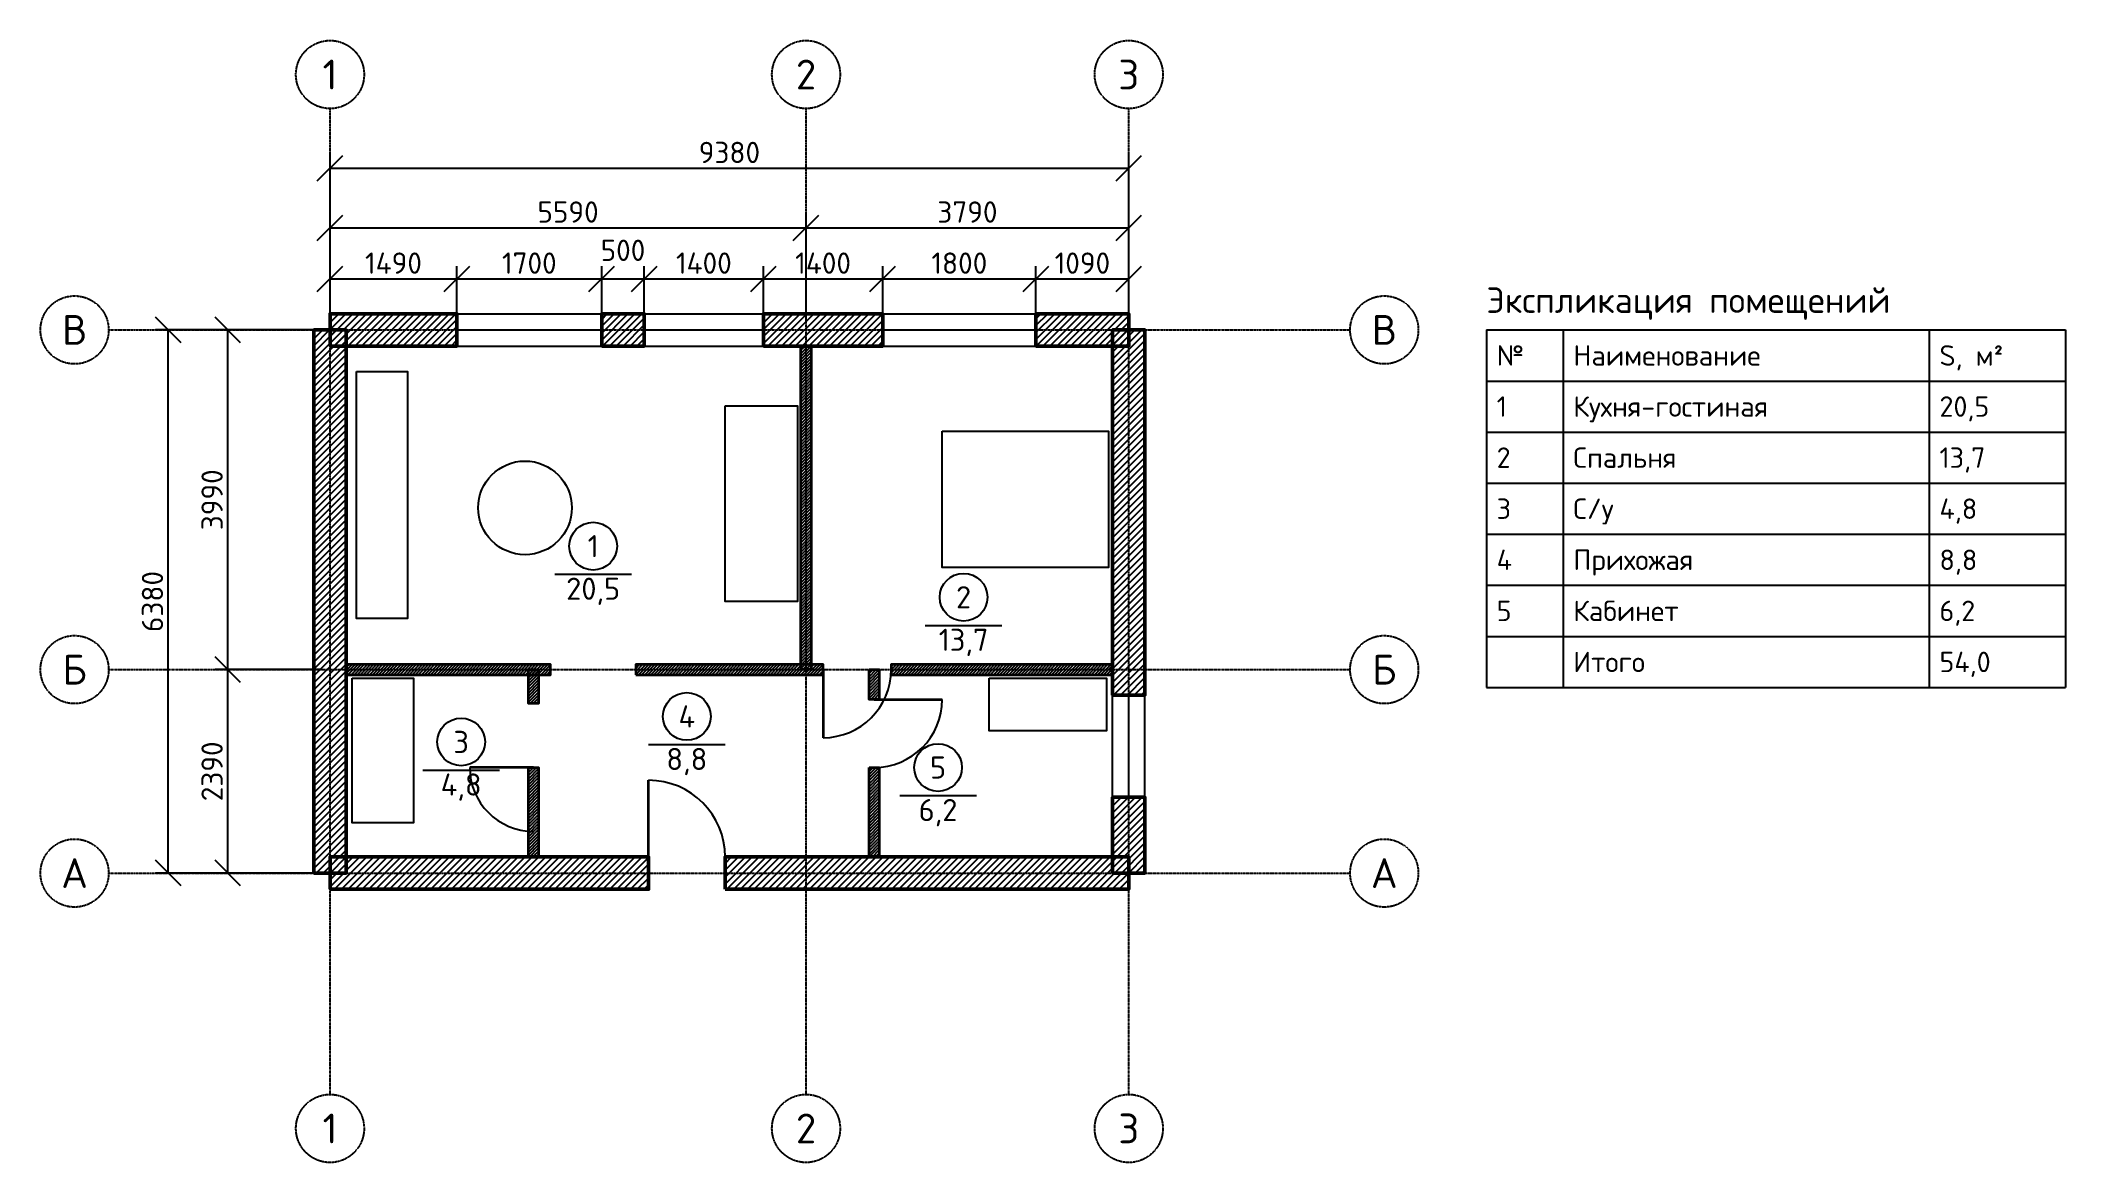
# Model space of a CAD drawing. Header units: millimetres. Extents: x -3590 to 20190, y -3590 to 9590.
import ezdxf
from ezdxf.enums import TextEntityAlignment as Align

# ---------------------------------------------------------------- set-up
doc = ezdxf.new("R2010")
doc.units = ezdxf.units.MM
doc.linetypes.add('CENTER', pattern=[5.08, 3.175, -0.635, 0.635, -0.635])
for name, color, linetype in [('А-МЕБЕЛЬ', 9, 'CONTINUOUS'), ('А-ОКНА', 5, 'CONTINUOUS'), ('А-ОСИ', 1, 'CENTER'), ('А-ПЕРЕГОРОДКИ', 8, 'CONTINUOUS'), ('А-ПРОЁМЫ', 4, 'CONTINUOUS'), ('А-РАЗМЕРЫ', 3, 'CONTINUOUS'), ('А-СТЕНЫ', 7, 'CONTINUOUS'), ('А-ТЕКСТ', 2, 'CONTINUOUS'), ('А-ШТРИХОВКА', 8, 'CONTINUOUS')]:
    doc.layers.add(name, color=color, linetype=linetype)
doc.styles.add('GOST', font='isocpeur.ttf')
doc.dimstyles.new('GOST', dxfattribs={"dimtxt": 250, "dimasz": 150, "dimexe": 150, "dimexo": 100, "dimgap": 60, "dimtad": 1, "dimzin": 12, "dimdsep": 46, "dimtxsty": 'GOST', "dimblk": 'ARCHTICK', "dimtsz": 150, "dimcen": 2.5, "dimclrd": 3, "dimclre": 3, "dimclrt": 3, "dimazin": 3, "dimtfac": 0.5, "dimtmove": 2, "dimatfit": 3})

# ---------------------------------------------------------------- blocks, each defined once
blk = doc.blocks.new('_ARCHTICK')
at = {"color": 0, "linetype": 'BYBLOCK', "const_width": 0.15}
blk.add_lwpolyline([(-0.5, -0.5), (0.5, 0.5)], dxfattribs=at)

msp = doc.modelspace()

# ---------------------------------------------------------------- hatches: boundary and pattern name
at = {"layer": 'А-ШТРИХОВКА'}
h = msp.add_hatch(dxfattribs=at)
h.set_pattern_fill('ANSI31', scale=18)
h.paths.add_polyline_path([(-380, -190), (0, -190), (0, 6190), (-380, 6190)])
h = msp.add_hatch(dxfattribs=at)
h.set_pattern_fill('ANSI31', scale=18)
h.paths.add_polyline_path([(-190, 6000), (1300, 6000), (1300, 6380), (-190, 6380)])
h = msp.add_hatch(dxfattribs=at)
h.set_pattern_fill('ANSI31', scale=18)
h.paths.add_polyline_path([(3000, 6000), (3500, 6000), (3500, 6380), (3000, 6380)])
h = msp.add_hatch(dxfattribs=at)
h.set_pattern_fill('ANSI31', scale=18)
h.paths.add_polyline_path([(4900, 6000), (6300, 6000), (6300, 6380), (4900, 6380)])
h = msp.add_hatch(dxfattribs=at)
h.set_pattern_fill('ANSI31', scale=18)
h.paths.add_polyline_path([(8100, 6000), (9190, 6000), (9190, 6380), (8100, 6380)])
h = msp.add_hatch(dxfattribs=at)
h.set_pattern_fill('ANSI31', scale=18)
h.paths.add_polyline_path([(9000, 1900), (9380, 1900), (9380, 6190), (9000, 6190)])
h = msp.add_hatch(dxfattribs=at)
h.set_pattern_fill('ANSI31', scale=8)
h.paths.add_polyline_path([(5340, 6000), (5460, 6000), (5460, 2200), (5340, 2200)])
h = msp.add_hatch(dxfattribs=at)
h.set_pattern_fill('ANSI31', scale=8)
h.paths.add_polyline_path([(0, 2140), (2400, 2140), (2400, 2260), (0, 2260)])
h = msp.add_hatch(dxfattribs=at)
h.set_pattern_fill('ANSI31', scale=8)
h.paths.add_polyline_path([(2140, 2200), (2260, 2200), (2260, 1800), (2140, 1800)])
h = msp.add_hatch(dxfattribs=at)
h.set_pattern_fill('ANSI31', scale=8)
h.paths.add_polyline_path([(3400, 2140), (5600, 2140), (5600, 2260), (3400, 2260)])
h = msp.add_hatch(dxfattribs=at)
h.set_pattern_fill('ANSI31', scale=8)
h.paths.add_polyline_path([(6140, 2200), (6260, 2200), (6260, 1850), (6140, 1850)])
h = msp.add_hatch(dxfattribs=at)
h.set_pattern_fill('ANSI31', scale=8)
h.paths.add_polyline_path([(6400, 2140), (9000, 2140), (9000, 2260), (6400, 2260)])
h = msp.add_hatch(dxfattribs=at)
h.set_pattern_fill('ANSI31', scale=8)
h.paths.add_polyline_path([(2140, 1050), (2260, 1050), (2260, 0), (2140, 0)])
h = msp.add_hatch(dxfattribs=at)
h.set_pattern_fill('ANSI31', scale=8)
h.paths.add_polyline_path([(6140, 1050), (6260, 1050), (6260, 0), (6140, 0)])
h = msp.add_hatch(dxfattribs=at)
h.set_pattern_fill('ANSI31', scale=18)
h.paths.add_polyline_path([(9000, -190), (9380, -190), (9380, 700), (9000, 700)])
h = msp.add_hatch(dxfattribs=at)
h.set_pattern_fill('ANSI31', scale=18)
h.paths.add_polyline_path([(-190, -380), (3550, -380), (3550, 0), (-190, 0)])
h = msp.add_hatch(dxfattribs=at)
h.set_pattern_fill('ANSI31', scale=18)
h.paths.add_polyline_path([(4450, -380), (9190, -380), (9190, 0), (4450, 0)])

# ---------------------------------------------------------------- linework, layer by layer
at = {"layer": 'А-МЕБЕЛЬ'}
for points in [[(120, 5700), (720, 5700), (720, 2800), (120, 2800)], [(4450, 5300), (5300, 5300), (5300, 3000), (4450, 3000)], [(7000, 5000), (8950, 5000), (8950, 3400), (7000, 3400)], [(70, 2100), (790, 2100), (790, 400), (70, 400)], [(7550, 2100), (8930, 2100), (8930, 1480), (7550, 1480)]]:
    msp.add_lwpolyline(points, close=True, dxfattribs=at)
msp.add_circle((2100, 4100), 550, dxfattribs=at)
at = {"layer": 'А-ОКНА'}
for p, q in [((1300, 6380), (3000, 6380)), ((1300, 6190), (3000, 6190)), ((3500, 6380), (4900, 6380)), ((3500, 6190), (4900, 6190)), ((6300, 6380), (8100, 6380)), ((6300, 6190), (8100, 6190)), ((1300, 6000), (3000, 6000)), ((3500, 6000), (4900, 6000)), ((6300, 6000), (8100, 6000)), ((9000, 700), (9000, 1900)), ((9190, 700), (9190, 1900)), ((9380, 700), (9380, 1900))]:
    msp.add_line(p, q, dxfattribs=at)
at = {"layer": 'А-ОСИ'}
for p, q in [((-190, -2790), (-190, 8790)), ((5400, -2790), (5400, 8790)), ((9190, -2790), (9190, 8790)), ((-2790, 6190), (11790, 6190)), ((-2790, 2200), (11790, 2200)), ((-2790, -190), (11790, -190))]:
    msp.add_line(p, q, dxfattribs=at)
for centre in [(-190, 9190), (5400, 9190), (9190, 9190), (-3190, 6190), (12190, 6190), (-3190, 2200), (12190, 2200), (-3190, -190), (12190, -190), (-190, -3190), (5400, -3190), (9190, -3190)]:
    msp.add_circle(centre, 400, dxfattribs=at)
at = {"layer": 'А-ПЕРЕГОРОДКИ', "lineweight": 35}
for points in [[(5340, 6000), (5460, 6000), (5460, 2200), (5340, 2200)], [(0, 2140), (2400, 2140), (2400, 2260), (0, 2260)], [(2140, 2200), (2260, 2200), (2260, 1800), (2140, 1800)], [(3400, 2140), (5600, 2140), (5600, 2260), (3400, 2260)], [(6140, 2200), (6260, 2200), (6260, 1850), (6140, 1850)], [(6400, 2140), (9000, 2140), (9000, 2260), (6400, 2260)], [(2140, 1050), (2260, 1050), (2260, 0), (2140, 0)], [(6140, 1050), (6260, 1050), (6260, 0), (6140, 0)]]:
    msp.add_lwpolyline(points, close=True, dxfattribs=at)
at = {"layer": 'А-ПРОЁМЫ', "lineweight": 35}
for p, q in [((5600, 2200), (5600, 1400)), ((6200, 1850), (7000, 1850)), ((2200, 1050), (1450, 1050)), ((3550, 0), (3550, 900))]:
    msp.add_line(p, q, dxfattribs=at)
at = {"layer": 'А-ПРОЁМЫ'}
for centre, radius, start, end in [((5600, 2200), 800, 270, 360), ((6200, 1850), 800, -90, 0), ((2200, 1050), 750, 180, 270), ((3550, 0), 900, 0, 90)]:
    msp.add_arc(centre, radius, start, end, dxfattribs=at)
at = {"layer": 'А-СТЕНЫ', "lineweight": 50}
for points in [[(-380, -190), (0, -190), (0, 6190), (-380, 6190)], [(-190, 6000), (1300, 6000), (1300, 6380), (-190, 6380)], [(3000, 6000), (3500, 6000), (3500, 6380), (3000, 6380)], [(4900, 6000), (6300, 6000), (6300, 6380), (4900, 6380)], [(8100, 6000), (9190, 6000), (9190, 6380), (8100, 6380)], [(9000, 1900), (9380, 1900), (9380, 6190), (9000, 6190)], [(9000, -190), (9380, -190), (9380, 700), (9000, 700)], [(-190, -380), (3550, -380), (3550, 0), (-190, 0)], [(4450, -380), (9190, -380), (9190, 0), (4450, 0)]]:
    msp.add_lwpolyline(points, close=True, dxfattribs=at)
at = {"layer": 'А-ТЕКСТ'}
for p, q in [((13390, 6190), (20190, 6190)), ((13390, 6190), (13390, 1990)), ((14290, 6190), (14290, 1990)), ((18590, 6190), (18590, 1990)), ((20190, 6190), (20190, 1990)), ((13390, 5590), (20190, 5590)), ((13390, 4990), (20190, 4990)), ((13390, 4390), (20190, 4390)), ((13390, 3790), (20190, 3790)), ((2450, 3320), (3350, 3320)), ((13390, 3190), (20190, 3190)), ((6800, 2720), (7700, 2720)), ((13390, 2590), (20190, 2590)), ((13390, 1990), (20190, 1990)), ((3550, 1320), (4450, 1320)), ((900, 1020), (1800, 1020)), ((6500, 720), (7400, 720))]:
    msp.add_line(p, q, dxfattribs=at)
for centre in [(2900, 3650), (7250, 3050), (4000, 1650), (1350, 1350), (6950, 1050)]:
    msp.add_circle(centre, 280, dxfattribs=at)

# ---------------------------------------------------------------- texts
at = {"layer": 'А-ОСИ', "style": 'GOST'}
for s, p in [('1', (-190, 9190)), ('2', (5400, 9190)), ('3', (9190, 9190)), ('В', (-3190, 6190)), ('В', (12190, 6190)), ('Б', (-3190, 2200)), ('Б', (12190, 2200)), ('А', (-3190, -190)), ('А', (12190, -190)), ('1', (-190, -3190)), ('2', (5400, -3190)), ('3', (9190, -3190))]:
    msp.add_text(s, height=350, dxfattribs=at).set_placement(p, align=Align.MIDDLE_CENTER)
at = {"layer": 'А-ТЕКСТ', "style": 'GOST'}
for s, height, p in [('Экспликация помещений', 300, (13390, 6390)), ('№', 240, (13510, 5770)), ('Наименование', 240, (14410, 5770)), ('S, м²', 240, (18710, 5770)), ('1', 240, (13510, 5170)), ('Кухня-гостиная', 240, (14410, 5170)), ('20,5', 240, (18710, 5170)), ('2', 240, (13510, 4570)), ('Спальня', 240, (14410, 4570)), ('13,7', 240, (18710, 4570)), ('3', 240, (13510, 3970)), ('С/у', 240, (14410, 3970)), ('4,8', 240, (18710, 3970)), ('4', 240, (13510, 3370)), ('Прихожая', 240, (14410, 3370)), ('8,8', 240, (18710, 3370)), ('5', 240, (13510, 2770)), ('Кабинет', 240, (14410, 2770)), ('6,2', 240, (18710, 2770)), ('Итого', 240, (14410, 2170)), ('54,0', 240, (18710, 2170))]:
    msp.add_text(s, height=height, dxfattribs=at).set_placement(p)
for s, p in [('1', (2900, 3650)), ('20,5', (2900, 3150)), ('2', (7250, 3050)), ('13,7', (7250, 2550)), ('4', (4000, 1650)), ('3', (1350, 1350)), ('8,8', (4000, 1150)), ('4,8', (1350, 850)), ('5', (6950, 1050)), ('6,2', (6950, 550))]:
    msp.add_text(s, height=260, dxfattribs=at).set_placement(p, align=Align.MIDDLE_CENTER)

# ---------------------------------------------------------------- dimensions: what is measured, and where the dimension line sits
at = {"layer": 'А-РАЗМЕРЫ'}
for base, p1, p2 in [((-190, 8090), (-190, 6190), (9190, 6190)), ((-190, 7390), (-190, 6190), (5400, 6190)), ((5400, 7390), (5400, 6190), (9190, 6190)), ((-190, 6790), (-190, 6190), (1300, 6190)), ((1300, 6790), (1300, 6190), (3000, 6190)), ((3000, 6790), (3000, 6190), (3500, 6190)), ((3500, 6790), (3500, 6190), (4900, 6190)), ((4900, 6790), (4900, 6190), (6300, 6190)), ((6300, 6790), (6300, 6190), (8100, 6190)), ((8100, 6790), (8100, 6190), (9190, 6190))]:
    msp.add_linear_dim(base=base, p1=p1, p2=p2, dimstyle='GOST', dxfattribs=at).render()
for base, p1, p2 in [((-2090, -190), (-190, -190), (-190, 6190)), ((-1390, 2200), (-190, 2200), (-190, 6190)), ((-1390, -190), (-190, -190), (-190, 2200))]:
    msp.add_linear_dim(base=base, p1=p1, p2=p2, angle=90, dimstyle='GOST', dxfattribs=at).render()

doc.saveas('drawing.dxf')
